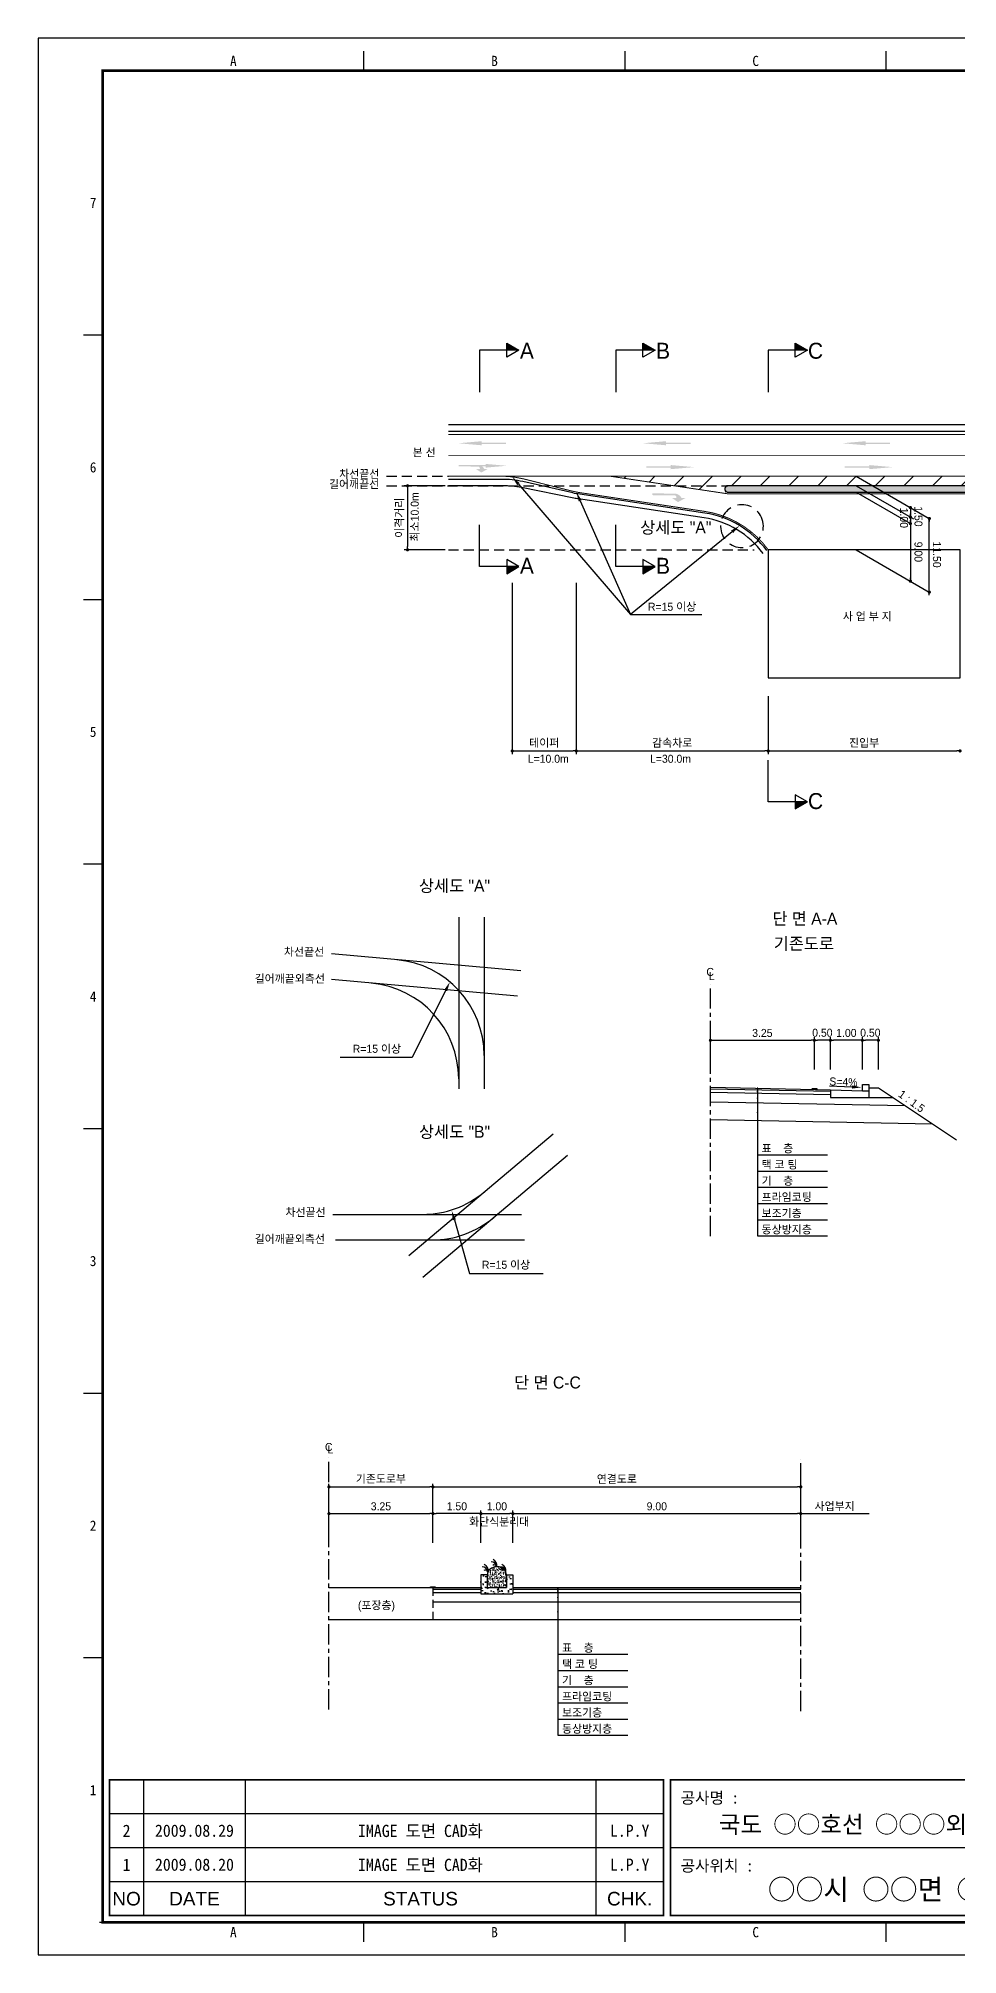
# Model space of a CAD drawing. Header units: millimetres. Extents: x 491 to 914, y -20 to 280.
# Drawn here: x 490.5 to 634.3, y -19.7 to 279.6 of the extents above; entities that cross this region are included whole.
import ezdxf
from ezdxf.enums import TextEntityAlignment as Align

# ---------------------------------------------------------------- set-up
doc = ezdxf.new("R2010")
doc.units = ezdxf.units.MM
doc.linetypes.add('CENTER', pattern=[50.8, 31.75, -6.35, 6.35, -6.35])
doc.linetypes.add('HIDDEN', pattern=[9.525, 6.35, -3.175])
for name, color, linetype in [('CC-GSTR-0004', 4, 'Continuous'), ('CM-LANE-0030', 30, 'Continuous'), ('CZ-DIMT-0002', 7, 'Continuous'), ('CZ-EXST-0002', 1, 'Continuous'), ('CZ-LIN1-0007', 7, 'Continuous'), ('CZ-LIN2-0003', 3, 'Continuous'), ('CZ-LINE-0001', 7, 'Continuous'), ('CZ-TEXT-BOX0', 7, 'Continuous'), ('TITLE', 7, 'Continuous')]:
    doc.layers.add(name, color=color, linetype=linetype)
doc.styles.add('견고딕', font='arial.ttf')
doc.styles.add('돋움', font='')
doc.styles.add('돋음체', font='')
doc.styles.get('돋움').set_extended_font_data('Dotum')
doc.styles.get('돋음체').set_extended_font_data('DotumChe')

# ---------------------------------------------------------------- blocks, each defined once
blk = doc.blocks.new('_Dot')
at = {"color": 0, "linetype": 'ByBlock', "lineweight": -2}
blk.add_line((-0.5, 0), (-1, 0), dxfattribs=at)
at = {"color": 0, "linetype": 'ByBlock', "const_width": 0.5}
blk.add_lwpolyline([(-0.25, 0, 1), (0.25, 0, 1)], format="xyb", close=True, dxfattribs=at)

msp = doc.modelspace()

# ---------------------------------------------------------------- hatches: boundary and pattern name
at = {"layer": 'CM-LANE-0030'}
h = msp.add_hatch(dxfattribs=at)
h.set_pattern_fill('ANSI31', color=256, style=0)
h.set_pattern_definition([(45, (-1493.8218, -19.5893), (-2.245064, 2.245064), [])])
h.paths.add_polyline_path([(798.68, 211.23), (579.87, 211.23), (595.23, 208.93, -0.015132), (596.31, 208.73), (598.25, 208.73, 0.001024), (598.18, 208.76, -0.857281), (598.33, 209.73), (755.32, 209.73, -0.966023), (755.35, 208.73), (755.33, 208.73), (762.57, 208.73)])
at = {"layer": 'CZ-EXST-0002'}
h = msp.add_hatch(dxfattribs=at)
h.set_pattern_fill('AR-CONC', color=256, scale=0.01, style=0)
h.set_pattern_definition([(50, (-548.3993, 3520.4476), (1.8218467, -0.15939086), [0.1905, -2.0955]), (355, (-548.3993, 3520.4476), (-0.3524283, 1.9105664), [0.1524, -1.6764]), (100.451, (-548.2475, 3520.4343), (1.469425, 1.7511669), [0.1619, -1.7809]), (46.1842, (-548.3993, 3520.9556), (2.7107904, -0.4204233), [0.28575, -3.14325]), (96.6356, (-548.1734, 3520.9206), (2.3740423, 2.4742556), [0.24285, -2.67135]), (351.184, (-548.3993, 3520.9556), (2.374046, 2.4742512), [0.2286, -2.5146]), (21, (-548.1453, 3520.8286), (1.5161488, -1.0226552), [0.1905, -2.0955]), (326, (-548.1453, 3520.8286), (0.6180203, 1.8418797), [0.1524, -1.6764]), (71.4514, (-548.019, 3520.7434), (2.1341649, 0.8192286), [0.1619, -1.7809]), (37.5, (-548.3993, 3520.4476), (0.03088603, 0.84555039), [0, -1.65608, 0, -1.7018, 0, -1.68275]), (7.5, (-548.3993, 3520.4476), (0.66819663, 1.00180575), [0, -0.97028, 0, -1.61798, 0, -0.64135]), (327.5, (-548.9657, 3520.4476), (1.35590595, -0.05728744), [0, -0.635, 0, -1.9812, 0, -2.6289]), (317.5, (-549.2197, 3520.4476), (1.4812918, 0.2542649), [0, -0.8255, 0, -1.31572, 0, -1.8669])])
h.paths.add_polyline_path([(564.72, 36.6), (564.72, 39.6), (563.72, 39.6), (563.72, 37.6), (560.72, 37.6), (560.72, 39.6), (559.72, 39.6), (559.72, 36.6)])
h = msp.add_hatch(dxfattribs=at)
h.set_pattern_fill('AR-SAND', color=256, scale=0.01, style=0)
h.set_pattern_definition([(37.5, (-548.39928, 3520.4476), (-0.016000313, 0.489413237), [0, -0.38608, 0, -0.4318, 0, -0.41275]), (7.5, (-548.3993, 3520.4476), (0.44952328, 0.7168251), [0, -0.20828, 0, -0.34798, 0, -0.13335]), (327.5, (-548.7117, 3520.4476), (0.79099237, 0.001437185), [0, -0.127, 0, -0.4572, 0, -0.5969]), (317.5, (-548.7117, 3520.4476), (0.76355645, 0.22292932), [0, -0.0635, 0, -0.29972, 0, -0.3429])])
edge = h.paths.add_edge_path()
edge.add_ellipse((562.22, 39.6), major_axis=(-1.5, 0), ratio=0.829212, start_angle=180, end_angle=360)
edge.add_line((560.72, 39.6), (560.72, 37.6))
edge.add_line((560.72, 37.6), (563.72, 37.6))
edge.add_line((563.72, 37.6), (563.72, 39.6))
at = {"layer": 'CZ-LIN1-0007'}
for points in [[(559.84, 216.69), (559.84, 216.48), (563.66, 216.48), (563.66, 216.27), (559.84, 216.27), (559.84, 216.05), (556.19, 216.37)], [(588.68, 216.69), (588.68, 216.48), (592.5, 216.48), (592.5, 216.27), (588.68, 216.27), (588.68, 216.05), (585.03, 216.37)], [(619.86, 216.69), (619.86, 216.48), (623.68, 216.48), (623.68, 216.27), (619.86, 216.27), (619.86, 216.05), (616.21, 216.37)], [(559.35, 212.97, -0.267976), (560.25, 212.36), (560.81, 212.36), (559.78, 211.79), (558.94, 212.36), (559.55, 212.36, 0.504994), (559.28, 212.73), (556.23, 212.75), (556.23, 212.99)], [(560.48, 213.14), (560.48, 212.95), (557.05, 212.95), (557.05, 212.76), (560.48, 212.76), (560.48, 212.56), (563.75, 212.85)], [(589.41, 212.96), (589.41, 212.75), (585.59, 212.75), (585.59, 212.54), (589.41, 212.54), (589.41, 212.32), (593.06, 212.64)], [(620.43, 212.96), (620.43, 212.75), (616.6, 212.75), (616.6, 212.54), (620.43, 212.54), (620.43, 212.32), (624.08, 212.64)], [(590.05, 208.51, -0.267976), (591.08, 207.82), (591.71, 207.82), (590.53, 207.17), (589.59, 207.82), (590.28, 207.82, 0.504994), (589.97, 208.24), (586.51, 208.26), (586.51, 208.53)], [(612.22, 115.42), (612.22, 115.55), (611.47, 115.56), (611.47, 115.44)], [(552.59, 37.6), (552.59, 37.73), (551.84, 37.73), (551.84, 37.6)]]:
    msp.add_hatch(color=256, dxfattribs=at).paths.add_polyline_path(points)
at = {"layer": 'CZ-LIN2-0003'}
h = msp.add_hatch(dxfattribs=at)
h.set_pattern_fill('CROSS', color=256, scale=0.075, style=0)
h.set_pattern_definition([(0, (-1493.82184, -19.58926), (0.47625, 0.47625), [0.238125, -0.714375]), (90, (-1493.70277, -19.7083), (-0.47625, 0.47625), [0.238125, -0.714375])])
h.paths.add_polyline_path([(755.32, 209.73), (598.33, 209.73, 0.857281), (598.18, 208.76, -0.001024), (598.25, 208.73), (755.32, 208.73, 1)])
at = {"layer": 'CZ-LINE-0001'}
for points in [[(563.75, 232), (563.75, 230.9), (565.65, 230.9)], [(585.05, 232), (585.05, 230.9), (586.95, 230.9)], [(608.87, 232), (608.87, 230.9), (610.77, 230.9)], [(565.65, 197.09), (563.75, 197.09), (563.75, 195.99)], [(586.95, 197.09), (585.05, 197.09), (585.05, 195.99)], [(610.77, 160.34), (608.87, 160.34), (608.87, 159.24)]]:
    msp.add_hatch(color=256, dxfattribs=at).paths.add_polyline_path(points)

# ---------------------------------------------------------------- linework, layer by layer
at = {"color": 0, "linetype": 'ByBlock', "lineweight": -2}
for p, q in [((626.86, 206.08), (626.86, 205.83)), ((626.86, 205.08), (626.86, 205.33)), ((626.86, 204.58), (626.86, 204.33)), ((626.86, 204.08), (626.86, 204.33)), ((629.82, 204.37), (629.82, 204.12)), ((626.86, 195.08), (626.86, 195.33)), ((629.82, 193.37), (629.82, 193.62)), ((609.97, 49.15), (610.22, 49.15))]:
    msp.add_line(p, q, dxfattribs=at)
at = {"color": 0, "linetype": 'ByBlock', "const_width": 0.25}
for points in [[(626.86, 206.2, 1), (626.86, 206.45, 1)], [(626.86, 204.95, 1), (626.86, 204.7, 1)], [(626.86, 204.7, 1), (626.86, 204.95, 1)], [(626.86, 203.95, 1), (626.86, 203.7, 1)], [(629.82, 204.49, 1), (629.82, 204.74, 1)], [(626.86, 194.95, 1), (626.86, 194.7, 1)], [(629.82, 193.24, 1), (629.82, 192.99, 1)], [(609.84, 49.15, 1), (609.59, 49.15, 1)]]:
    msp.add_lwpolyline(points, format="xyb", close=True, dxfattribs=at)
at = {"layer": 'CC-GSTR-0004'}
for p, q in [((614.35, 115.38), (619.35, 115.18)), ((614.35, 115.38), (614.35, 114.18)), ((614.35, 114.18), (620.35, 114.18)), ((619.35, 116.18), (620.35, 116.18)), ((619.35, 115.18), (619.35, 116.18)), ((619.35, 115.18), (620.35, 115.18)), ((620.35, 116.18), (620.35, 114.18))]:
    msp.add_line(p, q, dxfattribs=at)
for points in [[(839.63, 219.23), (554.63, 219.23)], [(839.63, 218.23), (554.63, 218.23)]]:
    msp.add_lwpolyline(points, dxfattribs=at)
for points in [[(604.43, 199.59, 0.200301), (594.71, 205.47), (575.17, 208.4), (575.17, 208.4, -0.018175), (574.1, 208.6), (574.1, 208.6), (566.26, 210.37), (566.26, 210.37, 0.055452), (562.96, 210.73), (562.96, 210.73), (554.63, 210.73)], [(603.82, 199.14, 0.200301), (594.6, 204.73), (575, 207.67, -0.012396), (574.27, 207.8), (566.09, 209.44, 0.049659), (563.14, 209.73), (554.63, 209.73)]]:
    msp.add_lwpolyline(points, format="xyb", dxfattribs=at)
at = {"layer": 'CM-LANE-0030', "const_width": 0.15}
msp.add_lwpolyline([(839.63, 214.48), (554.63, 214.48)], dxfattribs=at)
msp.add_lwpolyline([(755.33, 208.48), (598.25, 208.48, -0.06063), (598.25, 208.48), (579.87, 211.23), (798.68, 211.23)], format="xyb", close=True, dxfattribs=at)
at = {"layer": 'CZ-EXST-0002'}
for p, q in [((556.25, 142.32), (556.25, 115.54)), ((560.23, 142.32), (560.23, 115.54)), ((565.94, 133.95), (536.35, 136.58)), ((565.45, 129.98), (536.35, 132.57)), ((548.45, 89.48), (571, 108.46)), ((550.66, 86.11), (573.26, 105.14)), ((536.58, 95.9), (566.06, 95.9)), ((537, 91.9), (566.54, 91.9)), ((535.97, 37.6), (552.22, 37.6)), ((535.97, 32.6), (552.22, 32.6))]:
    msp.add_line(p, q, dxfattribs=at)
at = {"layer": 'CZ-LIN1-0007'}
for p, q in [((611.47, 115.56), (612.22, 115.55)), ((611.47, 115.44), (612.22, 115.42)), ((612.22, 115.55), (612.22, 115.42)), ((551.84, 37.73), (552.59, 37.73)), ((551.84, 37.6), (551.84, 37.73)), ((552.59, 37.6), (551.84, 37.6)), ((552.59, 37.73), (552.59, 37.6))]:
    msp.add_line(p, q, dxfattribs=at)
at = {"layer": 'CZ-LIN1-0007', "const_width": 0.15}
msp.add_lwpolyline([(839.63, 217.73), (554.63, 217.73)], dxfattribs=at)
msp.add_lwpolyline([(604.63, 199.73, 0.200301), (594.74, 205.72), (575.34, 208.63), (575.34, 208.63, -0.024027), (573.93, 208.91), (573.93, 208.91), (566.42, 210.79), (566.42, 210.79, 0.061321), (562.78, 211.23), (562.78, 211.23), (554.63, 211.23)], format="xyb", dxfattribs=at)
at = {"layer": 'CZ-LIN1-0007', "linetype": 'HIDDEN', "const_width": 0.15}
msp.add_lwpolyline([(562.78, 211.23), (579.87, 211.23)], dxfattribs=at)
at = {"layer": 'CZ-LIN2-0003'}
for p, q in [((595.6, 115.75), (614.35, 115.38)), ((595.6, 115.5), (614.35, 115.13)), ((595.6, 115), (614.35, 114.63)), ((620.35, 115.68), (621.85, 115.68)), ((620.35, 114.18), (624.1, 114.18)), ((621.85, 115.68), (634.05, 107.54)), ((595.6, 113.5), (626.02, 112.9)), ((595.6, 110.75), (630.28, 110.06)), ((559.72, 39.6), (559.72, 36.6)), ((560.72, 39.6), (559.72, 39.6)), ((560.72, 39.6), (560.72, 37.6)), ((563.72, 39.6), (564.72, 39.6)), ((563.72, 39.6), (563.72, 37.6)), ((564.72, 39.6), (564.72, 36.6)), ((552.22, 37.6), (559.72, 37.6)), ((552.22, 37.35), (559.72, 37.35)), ((552.22, 36.85), (559.72, 36.85)), ((559.72, 36.6), (564.72, 36.6)), ((560.72, 37.6), (563.72, 37.6)), ((564.72, 37.6), (609.72, 37.6)), ((564.72, 37.35), (609.72, 37.35)), ((564.72, 36.85), (609.72, 36.85)), ((552.22, 35.35), (609.72, 35.35)), ((552.22, 32.6), (609.72, 32.6))]:
    msp.add_line(p, q, dxfattribs=at)
msp.add_lwpolyline([(755.33, 208.73), (755.35, 208.73, 0.966023), (755.32, 209.73), (598.33, 209.73, 0.857281), (598.18, 208.76, -0.001024), (598.25, 208.73)], format="xyb", close=True, dxfattribs=at)
msp.add_lwpolyline([(634.63, 199.73), (604.63, 199.73), (604.63, 179.73), (634.63, 179.73)], close=True, dxfattribs=at)
for centre, radius, start, end in [((545.23, 120.74), 15, 0, 84.9204), ((541.25, 117.07), 15, 0, 84.9204), ((550.61, 110.9), 15, 270, 310.097), ((552.07, 106.9), 15, 270, 310.097), ((561.24, 41.07), 1, 347.1802, 67.3267), ((559.95, 39.94), 0.88, 7.8639, 92.7752), ((560.41, 39.91), 0.44, 19.771, 124.0366), ((559.85, 40.28), 1, 347.1802, 67.3267), ((561.35, 40.72), 0.88, 7.8639, 92.7752), ((561.81, 40.7), 0.44, 19.771, 124.0366), ((562.74, 39.94), 0.88, 7.8639, 92.7752), ((563.2, 39.91), 0.44, 19.771, 124.0366), ((562.63, 40.28), 1, 347.1802, 67.3267)]:
    msp.add_arc(centre, radius, start, end, dxfattribs=at)
msp.add_ellipse((562.22, 39.6), major_axis=(-1.5, 0), ratio=0.829212, start_param=3.141593, end_param=6.283185, dxfattribs=at)
at = {"layer": 'CZ-LINE-0001'}
for p, q in [((565.65, 230.9), (559.51, 230.9)), ((559.51, 230.9), (559.51, 224.36)), ((563.75, 229.8), (563.75, 232)), ((563.75, 232), (565.65, 230.9)), ((565.65, 230.9), (563.75, 229.8)), ((586.95, 230.9), (580.81, 230.9)), ((580.81, 230.9), (580.81, 224.36)), ((585.05, 229.8), (585.05, 232)), ((585.05, 232), (586.95, 230.9)), ((586.95, 230.9), (585.05, 229.8)), ((610.77, 230.9), (604.63, 230.9)), ((604.63, 230.9), (604.63, 224.36)), ((608.87, 229.8), (608.87, 232)), ((608.87, 232), (610.77, 230.9)), ((610.77, 230.9), (608.87, 229.8)), ((554.13, 209.73), (547.75, 209.73)), ((618.36, 211.23), (629.82, 204.62)), ((618.36, 209.73), (627.36, 204.54)), ((618.36, 209.73), (627.36, 204.54)), ((548.25, 209.23), (548.25, 200.23)), ((618.36, 208.73), (626.86, 203.83)), ((559.51, 197.09), (559.51, 203.63)), ((580.81, 197.09), (580.81, 203.63)), ((626.86, 205.83), (626.86, 194.83)), ((629.82, 192.63), (629.82, 204.62)), ((554.13, 199.73), (547.75, 199.73)), ((565.65, 197.09), (563.75, 198.19)), ((563.75, 198.19), (563.75, 195.99)), ((586.95, 197.09), (585.05, 198.19)), ((585.05, 198.19), (585.05, 195.99)), ((618.36, 199.73), (629.82, 193.12)), ((565.65, 197.09), (559.51, 197.09)), ((563.75, 195.99), (565.65, 197.09)), ((586.95, 197.09), (580.81, 197.09)), ((585.05, 195.99), (586.95, 197.09)), ((564.63, 194.58), (564.63, 167.8)), ((574.63, 194.58), (574.63, 167.8)), ((574.63, 194.58), (574.63, 167.8)), ((583.11, 189.63), (594.24, 189.63)), ((604.63, 176.85), (604.63, 167.8)), ((604.63, 176.85), (604.63, 167.8)), ((565.13, 168.3), (574.13, 168.3)), ((575.13, 168.3), (604.13, 168.3)), ((605.13, 168.3), (634.13, 168.3)), ((604.63, 160.34), (604.63, 166.88)), ((610.77, 160.34), (604.63, 160.34)), ((610.77, 160.34), (608.87, 161.43)), ((608.87, 161.43), (608.87, 159.24)), ((608.87, 159.24), (610.77, 160.34)), ((595.6, 118.55), (595.6, 123.6)), ((596.1, 123.1), (611.35, 123.1)), ((611.85, 118.55), (611.85, 123.6)), ((611.85, 118.55), (611.85, 123.6)), ((613.85, 123.1), (612.35, 123.1)), ((614.35, 118.55), (614.35, 123.6)), ((614.35, 118.55), (614.35, 123.6)), ((618.85, 123.1), (614.85, 123.1)), ((619.35, 118.55), (619.35, 123.6)), ((619.35, 120.99), (619.35, 123.6)), ((621.35, 123.1), (619.85, 123.1)), ((621.85, 118.55), (621.85, 123.6)), ((602.95, 115.62), (602.95, 92.53)), ((602.95, 105.19), (613.89, 105.19)), ((602.95, 102.66), (613.89, 102.66)), ((602.95, 100.13), (613.89, 100.13)), ((602.95, 97.6), (613.89, 97.6)), ((602.95, 95.06), (613.89, 95.06)), ((602.95, 92.53), (613.89, 92.53)), ((535.97, 49.65), (535.97, 53.83)), ((536.47, 53.33), (551.72, 53.33)), ((552.22, 49.65), (552.22, 53.83)), ((552.22, 49.65), (552.22, 53.83)), ((552.72, 53.33), (609.22, 53.33)), ((609.72, 49.65), (609.72, 53.83)), ((535.97, 44.6), (535.97, 49.65)), ((536.47, 49.15), (551.72, 49.15)), ((552.22, 44.6), (552.22, 49.65)), ((552.22, 44.6), (552.22, 49.65)), ((559.22, 49.15), (552.72, 49.15)), ((559.72, 44.6), (559.72, 49.65)), ((559.72, 44.6), (559.72, 49.65)), ((560.22, 49.15), (564.22, 49.15)), ((564.72, 44.6), (564.72, 49.65)), ((564.72, 44.6), (564.72, 49.65)), ((565.22, 49.15), (609.22, 49.15)), ((609.72, 44.6), (609.72, 49.65)), ((609.72, 44.6), (609.72, 49.65)), ((610.22, 49.15), (620.44, 49.15)), ((571.75, 37.6), (571.75, 14.52)), ((571.75, 27.18), (582.69, 27.18)), ((571.75, 24.64), (582.69, 24.64)), ((571.75, 22.11), (582.69, 22.11)), ((571.75, 19.58), (582.69, 19.58)), ((571.75, 17.05), (582.69, 17.05)), ((571.75, 14.52), (582.69, 14.52))]:
    msp.add_line(p, q, dxfattribs=at)
at = {"layer": 'CZ-LINE-0001', "linetype": 'HIDDEN', "ltscale": 0.25}
for p, q in [((544.97, 211.23), (554.63, 211.23)), ((544.97, 209.73), (598.33, 209.73)), ((554.63, 199.73), (602.43, 199.73))]:
    msp.add_line(p, q, dxfattribs=at)
at = {"layer": 'CZ-LINE-0001', "linetype": 'HIDDEN', "ltscale": 0.35}
msp.add_line((603.85, 203.8), (603.85, 203.8), dxfattribs=at)
at = {"layer": 'CZ-LINE-0001', "linetype": 'CENTER', "ltscale": 0.1}
for p, q in [((595.6, 92.48), (595.6, 131.86)), ((535.97, 18.53), (535.97, 57.91)), ((609.72, 18.28), (609.72, 57.66))]:
    msp.add_line(p, q, dxfattribs=at)
at = {"layer": 'CZ-LINE-0001', "linetype": 'HIDDEN', "ltscale": 0.2}
msp.add_line((552.22, 37.6), (552.22, 32.6), dxfattribs=at)
at = {"layer": 'CZ-LINE-0001'}
for points in [[(565.59, 209.98), (583.11, 189.63)], [(575.24, 207.38), (583.11, 189.63)], [(599, 202.55), (583.11, 189.63)], [(554.21, 130.88), (548.98, 120.41), (537.74, 120.41)], [(617.72, 115.8), (614.22, 115.94)], [(555.57, 95.04), (557.93, 86.67), (569.43, 86.67)]]:
    msp.add_lwpolyline(points, dxfattribs=at)
at = {"layer": 'CZ-LINE-0001', "linetype": 'HIDDEN', "ltscale": 0.35}
msp.add_arc((600.53, 203.41), 3.35, 6.7667, 6.749, dxfattribs=at)
at = {"layer": 'CZ-LINE-0001', "linetype": 'ByBlock'}
for centre, start, end in [((602.95, 114.87), 0, 180), ((602.95, 114.87), 0, 180), ((602.95, 114.87), 180, 0), ((602.95, 114.87), 180, 0), ((602.95, 114.07), 0, 180), ((602.95, 114.07), 0, 180), ((602.95, 114.07), 180, 0), ((602.95, 114.07), 180, 0), ((602.95, 115.56), 0, 180), ((602.95, 115.56), 0, 180), ((602.95, 115.56), 180, 0), ((602.95, 115.56), 180, 0), ((602.95, 115.35), 0, 180), ((602.95, 115.35), 0, 180), ((602.95, 115.35), 180, 0), ((602.95, 115.35), 180, 0), ((602.95, 115.12), 0, 180), ((602.95, 115.12), 0, 180), ((602.95, 115.12), 180, 0), ((602.95, 115.12), 180, 0), ((602.95, 111.83), 0, 180), ((602.95, 111.83), 0, 180), ((602.95, 111.83), 180, 0), ((602.95, 111.83), 180, 0), ((571.75, 36.85), 0, 180), ((571.75, 36.85), 0, 180), ((571.75, 36.85), 180, 0), ((571.75, 36.85), 180, 0), ((571.75, 36.06), 0, 180), ((571.75, 36.06), 0, 180), ((571.75, 36.06), 180, 0), ((571.75, 36.06), 180, 0), ((571.75, 37.54), 0, 180), ((571.75, 37.54), 0, 180), ((571.75, 37.54), 180, 0), ((571.75, 37.54), 180, 0), ((571.75, 37.34), 0, 180), ((571.75, 37.34), 0, 180), ((571.75, 37.34), 180, 0), ((571.75, 37.34), 180, 0), ((571.75, 37.1), 0, 180), ((571.75, 37.1), 0, 180), ((571.75, 37.1), 180, 0), ((571.75, 37.1), 180, 0), ((571.75, 33.82), 0, 180), ((571.75, 33.82), 0, 180), ((571.75, 33.82), 180, 0), ((571.75, 33.82), 180, 0)]:
    msp.add_arc(centre, 0.0625, start, end, dxfattribs=at)
at = {"layer": 'CZ-LINE-0001'}
for points in [[(565.4, 209.82), (564.62, 211.12), (565.78, 210.15)], [(575.01, 207.28), (574.63, 208.75), (575.47, 207.48)], [(598.84, 202.74), (600.16, 203.5), (599.16, 202.36)], [(553.98, 130.99), (554.88, 132.22), (554.43, 130.77)], [(617.73, 116.05), (619.22, 115.74), (617.71, 115.55)], [(555.32, 94.97), (555.16, 96.48), (555.81, 95.11)]]:
    msp.add_solid(points, dxfattribs=at)
at = {"layer": 'TITLE', "color": 7, "linetype": 'Continuous'}
for p, q in [((541.44, 274.59), (541.44, 277.61)), ((582.26, 274.59), (582.26, 277.61)), ((623.09, 274.59), (623.09, 277.61)), ((500.61, 233.26), (497.59, 233.26)), ((500.61, 191.93), (497.59, 191.93)), ((500.61, 150.6), (497.59, 150.6)), ((500.61, 109.27), (497.59, 109.27)), ((500.61, 67.94), (497.59, 67.94)), ((500.61, 26.61), (497.59, 26.61)), ((541.44, -17.74), (541.44, -14.71)), ((582.26, -17.74), (582.26, -14.71)), ((623.09, -17.74), (623.09, -14.71))]:
    msp.add_line(p, q, dxfattribs=at)
at = {"layer": 'TITLE', "ltscale": 150}
for p, q in [((506.98, 7.57), (506.98, -13.65)), ((522.89, 7.57), (522.89, -13.65)), ((577.67, 7.57), (577.67, -13.65)), ((588.28, 2.26), (501.67, 2.26)), ((588.28, -3.04), (501.67, -3.04)), ((675.95, -3.04), (589.34, -3.04)), ((588.28, -8.35), (501.67, -8.35))]:
    msp.add_line(p, q, dxfattribs=at)
at = {"layer": 'TITLE'}
msp.add_line((908.97, -14.71), (500.11, -14.71), dxfattribs=at)
msp.add_lwpolyline([(490.53, -19.75), (913.89, -19.75), (913.89, 279.63), (490.53, 279.63)], close=True, dxfattribs=at)
at = {"layer": 'TITLE', "linetype": 'Continuous', "const_width": 0.403}
msp.add_lwpolyline([(500.61, -14.71), (500.61, 274.59), (908.86, 274.59), (908.86, -14.71)], close=True, dxfattribs=at)
at = {"layer": 'TITLE', "ltscale": 150, "const_width": 0.265}
for points in [[(501.67, 7.57), (588.28, 7.57), (588.28, -13.65), (501.67, -13.65)], [(589.34, 7.57), (675.95, 7.57), (675.95, -13.65), (589.34, -13.65)]]:
    msp.add_lwpolyline(points, close=True, dxfattribs=at)

# ---------------------------------------------------------------- block references
at = {"layer": 'CZ-LINE-0001', "xscale": 0.5, "yscale": 0.5, "zscale": 0.5}
for p, rotation in [((548.25, 209.73), 90), ((548.25, 199.73), 270), ((564.63, 168.3), 180), ((574.63, 168.3), 180), ((604.63, 168.3), 180), ((595.6, 123.1), 180), ((611.85, 123.1), 180), ((614.35, 123.1), 180), ((619.35, 123.1), 180), ((535.97, 53.33), 180), ((552.22, 53.33), 180), ((535.97, 49.15), 180), ((552.22, 49.15), 180), ((559.72, 49.15), 180), ((564.72, 49.15), 180)]:
    msp.add_blockref('_Dot', p, dxfattribs=dict(at, rotation=rotation))
for p in [(574.63, 168.3), (604.63, 168.3), (634.63, 168.3), (611.85, 123.1), (614.35, 123.1), (619.35, 123.1), (621.85, 123.1), (552.22, 53.33), (609.72, 53.33), (552.22, 49.15), (559.72, 49.15), (564.72, 49.15), (609.72, 49.15)]:
    msp.add_blockref('_Dot', p, dxfattribs=at)

# ---------------------------------------------------------------- texts
at = {"layer": 'CZ-DIMT-0002', "style": '돋움'}
for s, height, p in [('A', 2.5, (566.91, 230.82)), ('B', 2.5, (588.2, 230.82)), ('C', 2.5, (612.03, 230.82)), ('본 선', 1.25, (550.85, 214.93)), ('길어깨끝선', 1.25, (539.9, 209.97)), ('차선끝선', 1.25, (540.7, 211.57)), ('상세도 "A"', 1.875, (590.19, 203.21)), ('A', 2.5, (566.91, 197.22)), ('B', 2.5, (588.2, 197.22)), ('R=15 이상', 1.25, (589.61, 190.83)), ('사 업 부 지', 1.25, (620.12, 189.32)), ('L=10.0m', 1.25, (570.25, 167.08)), ('L=30.0m', 1.25, (589.36, 167.08)), ('C', 2.5, (612.03, 160.47)), ('차선끝선', 1.25, (532.08, 136.92)), ('길어깨끝외측선', 1.25, (529.84, 132.72)), ('C', 1.25, (595.56, 133.78)), ('L', 1.25, (595.82, 133.12)), ('R=15 이상', 1.25, (543.46, 121.77)), ('차선끝선', 1.25, (532.31, 96.24)), ('길어깨끝외측선', 1.25, (529.85, 92.05)), ('R=15 이상', 1.25, (563.65, 88.03)), ('C', 1.25, (535.93, 59.57)), ('L', 1.25, (536.19, 59.18))]:
    msp.add_text(s, height=height, dxfattribs=at).set_placement(p, align=Align.MIDDLE_CENTER)
msp.add_text('최소10.0m', height=1.25, rotation=90, dxfattribs=at).set_placement((550, 201.03))
for s, rotation, p in [('S=4%', 357.7094, (616.39, 116.6)), ('1 : 1.5', 323.8881, (627.06, 113.57))]:
    msp.add_text(s, height=1.25, rotation=rotation, dxfattribs=at).set_placement(p, align=Align.MIDDLE_CENTER)
for s, p in [('표    층', (603.6, 105.58)), ('기    층', (603.6, 100.52)), ('택 코 팅', (603.6, 103.05)), ('프라임코팅', (603.6, 97.98)), ('보조기층', (603.6, 95.45)), ('동상방지층', (603.6, 92.92)), ('사업부지', (611.88, 49.68)), ('화단식분리대', (557.87, 47.27)), ('(포장층)', (540.49, 34.22)), ('표    층', (572.4, 27.57)), ('택 코 팅', (572.4, 25.03)), ('프라임코팅', (572.4, 19.97)), ('기    층', (572.4, 22.5)), ('보조기층', (572.4, 17.44)), ('동상방지층', (572.4, 14.91))]:
    msp.add_text(s, height=1.25, dxfattribs=at).set_placement(p)
at = {"layer": 'CZ-DIMT-0002', "char_height": 1.25, "attachment_point": 5, "rotation": 270, "style": '돋움'}
for s, insert in [('1.00', (625.85, 204.72)), ('1.50', (628.11, 204.94)), ('9.00', (628.11, 199.4)), ('11.50', (631, 198.98))]:
    msp.add_mtext(s, dxfattribs=dict(at, insert=insert))
at = {"layer": 'CZ-LINE-0001', "insert": (547.05, 204.73), "char_height": 1.25, "attachment_point": 5, "rotation": 90, "style": '돋움'}
msp.add_mtext('\\A1;이격거리', dxfattribs=at)
at = {"layer": 'CZ-LINE-0001', "char_height": 1.25, "attachment_point": 5, "style": '돋움'}
for s, insert in [('\\A1;테이퍼', (569.63, 169.5)), ('\\A1;감속차로', (589.63, 169.5)), ('\\A1;진입부', (619.63, 169.5)), ('\\A1;3.25', (603.72, 124.24)), ('\\A1;0.50', (613.1, 124.27)), ('\\A1;1.00', (616.85, 124.24)), ('\\A1;0.50', (620.6, 124.27)), ('\\A1;기존도로부', (544.09, 54.52)), ('\\A1;연결도로', (580.97, 54.51)), ('\\A1;3.25', (544.09, 50.29)), ('\\A1;1.50', (555.97, 50.29)), ('\\A1;1.00', (562.22, 50.29)), ('\\A1;9.00', (587.22, 50.29))]:
    msp.add_mtext(s, dxfattribs=dict(at, insert=insert))
at = {"layer": 'CZ-TEXT-BOX0', "style": '돋움'}
for s, p in [('상세도 "A"', (555.59, 147.23)), ('단 면 A-A', (610.36, 142.1)), ('기존도로', (610.21, 138.21)), ('상세도 "B"', (555.6, 108.81)), ('단 면 C-C', (570.13, 69.64))]:
    msp.add_text(s, height=1.875, dxfattribs=at).set_placement(p, align=Align.MIDDLE_CENTER)
at = {"layer": 'TITLE', "color": 3, "linetype": 'Continuous', "style": '돋음체'}
for s, p in [('A', (521.02, 276.1)), ('B', (561.85, 276.1)), ('C', (602.67, 276.1)), ('7', (499.1, 253.93)), ('6', (499.1, 212.6)), ('5', (499.1, 171.27)), ('4', (499.1, 129.94)), ('3', (499.1, 88.61)), ('2', (499.1, 47.28)), ('1', (499.1, 5.96)), ('A', (521.02, -16.23)), ('B', (561.85, -16.23)), ('C', (602.67, -16.23))]:
    msp.add_text(s, height=1.59, dxfattribs=at).set_placement(p, align=Align.MIDDLE)
at = {"layer": 'TITLE', "style": '돋음체'}
for s, p in [('공사명 : ', (590.94, 3.85)), ('공사위치 :', (590.94, -6.76))]:
    msp.add_text(s, height=1.804, dxfattribs=at).set_placement(p)
at = {"layer": 'TITLE', "color": 1, "linetype": 'Continuous', "style": '돋음체'}
msp.add_text('2', height=1.91, dxfattribs=at).set_placement((504.33, -0.39), align=Align.MIDDLE)
at = {"layer": 'TITLE', "linetype": 'Continuous'}
for s, height, style, p in [('2009.08.29', 1.91, '돋음체', (514.94, -0.39)), ('L.P.Y', 1.91, '돋음체', (582.98, -0.39)), ('1', 1.91, '돋음체', (504.33, -5.7)), ('2009.08.20', 1.91, '돋음체', (514.94, -5.7)), ('L.P.Y', 1.91, '돋음체', (582.98, -5.7)), ('NO', 2.122, '견고딕', (504.33, -11)), ('DATE', 2.122, '견고딕', (514.94, -11)), ('STATUS', 2.122, '견고딕', (550.28, -11)), ('CHK.', 2.122, '견고딕', (582.98, -11))]:
    msp.add_text(s, height=height, dxfattribs=dict(at, style=style)).set_placement(p, align=Align.MIDDLE)
at = {"layer": 'TITLE', "style": '돋음체'}
for p in [(550.28, -0.39), (550.28, -5.7)]:
    msp.add_text('IMAGE 도면 CAD화', height=1.9099, dxfattribs=at).set_placement(p, align=Align.MIDDLE)
at = {"layer": 'TITLE', "color": 7, "linetype": 'Continuous', "style": '돋음체'}
for s, height, p in [('국도 ○○호선 ○○○외 ○인 도로점용시설공사', 2.7, (635.15, 0.64)), ('○○시 ○○면 ○○리○○-○번지', 3.1832, (637.18, -9.52))]:
    msp.add_text(s, height=height, dxfattribs=at).set_placement(p, align=Align.MIDDLE)

doc.saveas('drawing.dxf')
